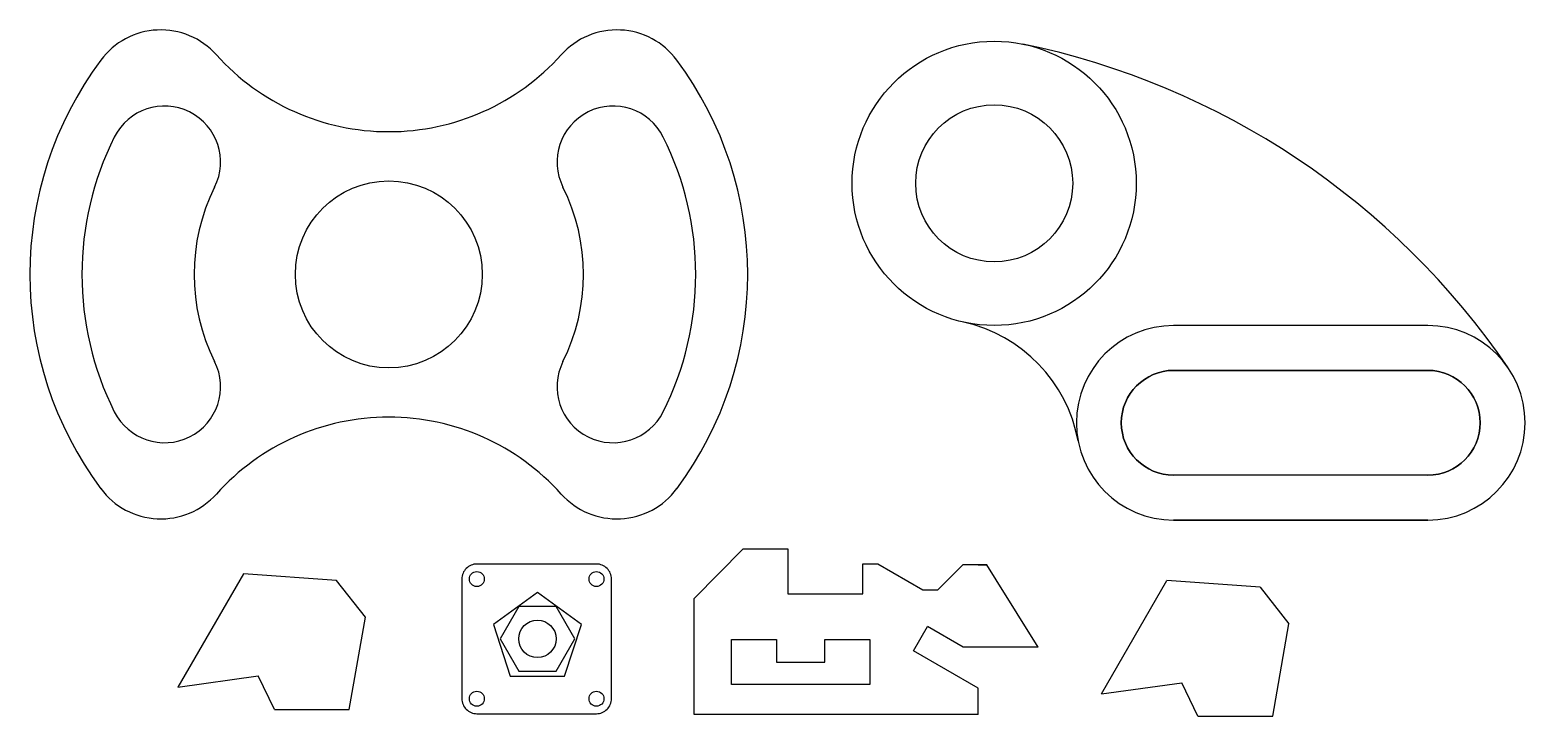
# Model space of a CAD drawing. Header units: millimetres. Extents: x 3328 to 3728, y 1447 to 1631.
import ezdxf

# ---------------------------------------------------------------- set-up
doc = ezdxf.new("R2010")
doc.units = ezdxf.units.MM

msp = doc.modelspace()

# ---------------------------------------------------------------- linework, layer by layer
for p, q in [((3701.88, 1551.65), (3633.88, 1551.65)), ((3701.88, 1539.65), (3633.88, 1539.65)), ((3701.88, 1511.65), (3633.88, 1511.65)), ((3701.88, 1499.65), (3633.88, 1499.65)), ((3505.62, 1478.68), (3518.72, 1491.95)), ((3518.72, 1491.95), (3530.72, 1491.95)), ((3530.72, 1491.95), (3530.72, 1479.95)), ((3550.72, 1479.95), (3550.72, 1487.95)), ((3550.72, 1487.95), (3554.72, 1487.95)), ((3554.72, 1487.95), (3554.72, 1487.95)), ((3554.72, 1487.95), (3566.81, 1480.98)), ((3570.81, 1480.98), (3577.5, 1487.68)), ((3581.62, 1487.68), (3577.5, 1487.68)), ((3583.87, 1487.68), (3581.62, 1487.68)), ((3581.62, 1487.68), (3583.87, 1487.68)), ((3586.39, 1483.66), (3583.87, 1487.68)), ((3385.08, 1485.27), (3367.58, 1454.95)), ((3410.02, 1483.52), (3385.08, 1485.27)), ((3597.62, 1465.68), (3586.39, 1483.66)), ((3417.72, 1473.67), (3410.02, 1483.52)), ((3530.72, 1479.95), (3550.72, 1479.95)), ((3566.81, 1480.98), (3566.81, 1480.98)), ((3566.81, 1480.98), (3570.81, 1480.98)), ((3614.59, 1453.16), (3632.09, 1483.47)), ((3657.03, 1481.72), (3632.09, 1483.47)), ((3657.03, 1481.72), (3664.73, 1471.87)), ((3505.62, 1447.68), (3505.62, 1478.68)), ((3505.62, 1478.68), (3505.62, 1478.68)), ((3413.38, 1449.05), (3417.72, 1473.67)), ((3660.38, 1447.25), (3664.73, 1471.87)), ((3515.62, 1455.68), (3515.62, 1467.68)), ((3515.62, 1467.68), (3527.62, 1467.68)), ((3527.62, 1467.68), (3527.62, 1461.68)), ((3540.62, 1461.68), (3540.62, 1467.68)), ((3540.62, 1467.68), (3552.62, 1467.68)), ((3552.62, 1467.68), (3552.62, 1455.68)), ((3564.3, 1464.68), (3568.06, 1471.19)), ((3577.62, 1465.68), (3568.06, 1471.19)), ((3581.62, 1454.68), (3564.3, 1464.68)), ((3597.62, 1465.68), (3577.62, 1465.68)), ((3527.62, 1461.68), (3540.62, 1461.68)), ((3367.58, 1454.95), (3389.03, 1457.97)), ((3393.38, 1449.05), (3389.03, 1457.97)), ((3552.62, 1455.68), (3515.62, 1455.68)), ((3614.59, 1453.16), (3636.04, 1456.17)), ((3640.38, 1447.25), (3636.04, 1456.17)), ((3581.62, 1447.68), (3581.62, 1454.68)), ((3393.38, 1449.05), (3413.38, 1449.05)), ((3581.62, 1447.68), (3505.62, 1447.68)), ((3640.38, 1447.25), (3660.38, 1447.25))]:
    msp.add_line(p, q)
for points in [[(3701.88, 1551.65), (3633.88, 1551.65, 1), (3633.88, 1499.65), (3701.88, 1499.65, 1)], [(3701.88, 1539.65, -1), (3701.88, 1511.65), (3633.88, 1511.65, -1), (3633.88, 1539.65)], [(3447.51, 1447.89), (3479.51, 1447.89, 0.414214), (3483.51, 1451.89), (3483.51, 1483.89, 0.414214), (3479.51, 1487.89), (3447.51, 1487.89, 0.414214), (3443.51, 1483.89), (3443.51, 1451.89, 0.414214)]]:
    msp.add_lwpolyline(points, format="xyb", close=True)
for points in [[(3463.72, 1480.25), (3451.97, 1471.71), (3456.46, 1457.89), (3470.99, 1457.89), (3475.48, 1471.71)], [(3458.72, 1476.55), (3453.72, 1467.89), (3458.72, 1459.23), (3468.72, 1459.23), (3473.72, 1467.89), (3468.72, 1476.55)]]:
    msp.add_lwpolyline(points, close=True)
for centre, radius in [((3585.88, 1589.65), 38), ((3585.88, 1589.65), 21), ((3423.97, 1565.31), 25), ((3447.51, 1483.89), 2), ((3479.51, 1483.89), 2), ((3463.72, 1467.89), 5), ((3447.51, 1451.89), 2), ((3479.51, 1451.89), 2)]:
    msp.add_circle(centre, radius)
for centre, radius, start, end in [((3362.98, 1610.65), 20, 41.9436, 143.3719), ((3484.97, 1610.65), 20, 36.6281, 138.0564), ((3423.97, 1665.46), 62, 221.9436, 318.0564), ((3551.47, 1423.17), 208, 34.2697, 78.324), ((3423.97, 1565.31), 96, 143.3719, 216.6281), ((3423.97, 1565.31), 96, 323.3719, 36.6281), ((3363.97, 1595.31), 15, 333.4349, 153.4349), ((3483.97, 1595.31), 15, 26.5651, 206.5651), ((3423.97, 1565.31), 82.08, 153.4349, 206.5651), ((3423.97, 1565.31), 82.08, 333.4349, 26.5651), ((3423.97, 1565.31), 52.08, 153.4349, 206.5651), ((3423.97, 1565.31), 52.08, 333.4349, 26.5651), ((3569, 1513.5), 40, 10.6112, 77.5082), ((3633.88, 1525.65), 26, 90, 270), ((3701.88, 1525.65), 26, 270, 90), ((3363.97, 1535.31), 15, 206.5651, 26.5651), ((3483.97, 1535.31), 15, 153.4349, 333.4349), ((3633.88, 1525.65), 14, 90, 270), ((3701.88, 1525.65), 14, 270, 90), ((3423.97, 1465.16), 62, 41.9436, 138.0564), ((3362.98, 1519.97), 20, 216.6281, 318.0564), ((3484.97, 1519.97), 20, 221.9436, 323.3719)]:
    msp.add_arc(centre, radius, start, end)

doc.saveas('drawing.dxf')
